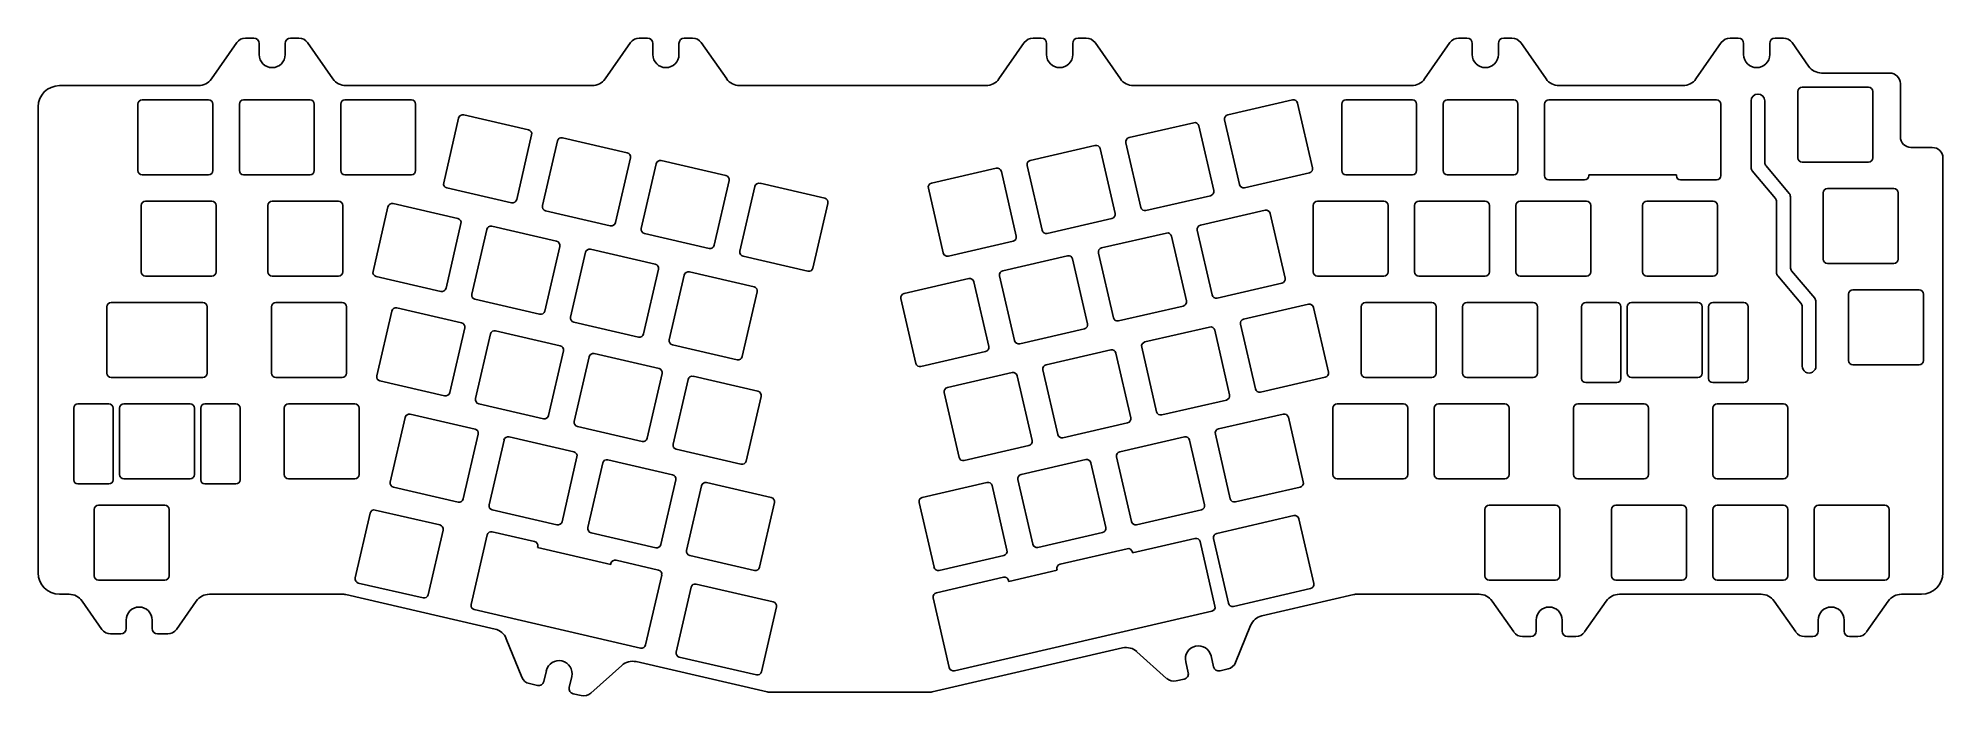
# Model space of a CAD drawing. Header units: millimetres. Extents: x -3243 to -2885, y -921 to -798.
import ezdxf

# ---------------------------------------------------------------- set-up
doc = ezdxf.new("R2010")
doc.units = ezdxf.units.MM

msp = doc.modelspace()

# ---------------------------------------------------------------- linework, layer by layer
for p, q in [((-3204.46, -797.6), (-3202.9, -797.6)), ((-3196, -797.6), (-3194.44, -797.6)), ((-3130.46, -797.6), (-3128.9, -797.6)), ((-3122, -797.6), (-3120.44, -797.6)), ((-3056.46, -797.6), (-3054.9, -797.6)), ((-3048, -797.6), (-3046.44, -797.6)), ((-2976.46, -797.6), (-2974.9, -797.6)), ((-2968, -797.6), (-2966.44, -797.6)), ((-2925.46, -797.6), (-2923.9, -797.6)), ((-2917, -797.6), (-2915.44, -797.6)), ((-3206.1, -798.45), (-3210.86, -805.26)), ((-3201.9, -800.7), (-3201.9, -798.6)), ((-3197, -800.7), (-3197, -798.6)), ((-3192.8, -798.45), (-3188.03, -805.26)), ((-3132.1, -798.45), (-3136.86, -805.26)), ((-3127.9, -800.7), (-3127.9, -798.6)), ((-3123, -800.7), (-3123, -798.6)), ((-3118.8, -798.45), (-3114.03, -805.26)), ((-3058.1, -798.45), (-3062.86, -805.26)), ((-3053.9, -800.7), (-3053.9, -798.6)), ((-3049, -800.7), (-3049, -798.6)), ((-3044.8, -798.45), (-3040.03, -805.26)), ((-2978.1, -798.45), (-2982.86, -805.26)), ((-2973.9, -800.7), (-2973.9, -798.6)), ((-2969, -800.7), (-2969, -798.6)), ((-2964.8, -798.45), (-2960.03, -805.26)), ((-2927.1, -798.45), (-2931.86, -805.26)), ((-2922.9, -800.7), (-2922.9, -798.6)), ((-2918, -800.7), (-2918, -798.6)), ((-2913.8, -798.45), (-2910.7, -802.88)), ((-2908.24, -804.16), (-2895.45, -804.16)), ((-3213.32, -806.54), (-3239.45, -806.54)), ((-3139.32, -806.54), (-3185.58, -806.54)), ((-3065.32, -806.54), (-3111.58, -806.54)), ((-3037.58, -806.54), (-2985.32, -806.54)), ((-2957.58, -806.54), (-2934.32, -806.54)), ((-2912.72, -807.62), (-2912.72, -820.1)), ((-2911.92, -806.82), (-2899.44, -806.82)), ((-2898.64, -807.62), (-2898.64, -820.1)), ((-2893.45, -806.16), (-2893.45, -816.16)), ((-3243.45, -898.14), (-3243.45, -810.54)), ((-3224.67, -810), (-3224.67, -822.48)), ((-3223.87, -809.2), (-3211.39, -809.2)), ((-3210.59, -810), (-3210.59, -822.48)), ((-3205.62, -810), (-3205.62, -822.48)), ((-3204.82, -809.2), (-3192.34, -809.2)), ((-3191.54, -810), (-3191.54, -822.48)), ((-3186.57, -810), (-3186.57, -822.48)), ((-3185.77, -809.2), (-3173.29, -809.2)), ((-3172.49, -810), (-3172.49, -822.48)), ((-3164.41, -812.65), (-3167.22, -824.81)), ((-3163.45, -812.05), (-3151.29, -814.85)), ((-3019.85, -812.02), (-3007.69, -809.21)), ((-3006.73, -809.81), (-3003.92, -821.97)), ((-2998.44, -810), (-2998.44, -822.48)), ((-2997.64, -809.2), (-2985.16, -809.2)), ((-2984.36, -810), (-2984.36, -822.48)), ((-2979.39, -810), (-2979.39, -822.48)), ((-2978.59, -809.2), (-2966.11, -809.2)), ((-2965.31, -810), (-2965.31, -822.48)), ((-2960.34, -810.02), (-2960.34, -823.46)), ((-2928.01, -809.22), (-2959.54, -809.22)), ((-2927.21, -810.02), (-2927.21, -823.46)), ((-2921.51, -809.42), (-2921.51, -821.93)), ((-2918.91, -820.98), (-2918.91, -809.42)), ((-3150.69, -815.81), (-3153.5, -827.97)), ((-3038.41, -816.3), (-3026.25, -813.5)), ((-3025.29, -814.1), (-3022.48, -826.26)), ((-3020.45, -812.98), (-3017.64, -825.14)), ((-3145.85, -816.93), (-3148.65, -829.09)), ((-3144.89, -816.33), (-3132.73, -819.14)), ((-3056.97, -820.59), (-3044.81, -817.78)), ((-3043.85, -818.38), (-3041.04, -830.54)), ((-3039.01, -817.26), (-3036.2, -829.42)), ((-2891.45, -818.16), (-2887.45, -818.16)), ((-3223.87, -823.28), (-3211.39, -823.28)), ((-3204.82, -823.28), (-3192.34, -823.28)), ((-3185.77, -823.28), (-3173.29, -823.28)), ((-3132.13, -820.1), (-3134.94, -832.26)), ((-3127.29, -821.22), (-3130.09, -833.38)), ((-3126.33, -820.62), (-3114.17, -823.42)), ((-3075.53, -824.87), (-3063.37, -822.07)), ((-3062.41, -822.67), (-3059.61, -834.83)), ((-3057.57, -821.55), (-3054.76, -833.71)), ((-3016.68, -825.74), (-3004.52, -822.93)), ((-2997.64, -823.28), (-2985.16, -823.28)), ((-2978.59, -823.28), (-2966.11, -823.28)), ((-2952.01, -823.46), (-2952.01, -823.28)), ((-2952.01, -823.28), (-2935.54, -823.28)), ((-2935.54, -823.46), (-2935.54, -823.28)), ((-2921.28, -822.57), (-2916.94, -827.73)), ((-2914.34, -826.79), (-2918.68, -821.62)), ((-2911.92, -820.9), (-2899.44, -820.9)), ((-2885.45, -898.14), (-2885.45, -820.16)), ((-3166.62, -825.77), (-3154.46, -828.57)), ((-3113.57, -824.38), (-3116.37, -836.54)), ((-3108.72, -825.5), (-3111.53, -837.66)), ((-3107.76, -824.9), (-3095.6, -827.71)), ((-3076.13, -825.83), (-3073.33, -837.99)), ((-2959.54, -824.26), (-2952.81, -824.26)), ((-2934.74, -824.26), (-2928.01, -824.26)), ((-2907.95, -826.67), (-2907.95, -839.15)), ((-2907.15, -825.87), (-2894.67, -825.87)), ((-2893.87, -826.67), (-2893.87, -839.15)), ((-3224.07, -829.05), (-3224.07, -841.53)), ((-3223.27, -828.25), (-3210.79, -828.25)), ((-3209.99, -829.05), (-3209.99, -841.53)), ((-3200.26, -829.05), (-3200.26, -841.53)), ((-3199.46, -828.25), (-3186.98, -828.25)), ((-3186.18, -829.05), (-3186.18, -841.53)), ((-3177.69, -829.3), (-3180.5, -841.46)), ((-3176.73, -828.7), (-3164.57, -831.5)), ((-3148.06, -830.05), (-3135.9, -832.86)), ((-3095, -828.67), (-3097.81, -840.83)), ((-3035.24, -830.02), (-3023.08, -827.22)), ((-3025, -832.76), (-3012.84, -829.95)), ((-3003.8, -829.05), (-3003.8, -841.53)), ((-3003, -828.25), (-2990.52, -828.25)), ((-2989.72, -829.05), (-2989.72, -841.53)), ((-2984.75, -829.05), (-2984.75, -841.53)), ((-2983.95, -828.25), (-2971.47, -828.25)), ((-2970.67, -829.05), (-2970.67, -841.53)), ((-2965.7, -829.05), (-2965.7, -841.53)), ((-2964.9, -828.25), (-2952.42, -828.25)), ((-2951.62, -829.05), (-2951.62, -841.53)), ((-2941.88, -829.05), (-2941.88, -841.53)), ((-2941.08, -828.25), (-2928.6, -828.25)), ((-2927.8, -829.05), (-2927.8, -841.53)), ((-2916.71, -828.37), (-2916.71, -841.65)), ((-2914.11, -840.7), (-2914.11, -827.43)), ((-3163.97, -832.46), (-3166.78, -844.62)), ((-3159.13, -833.58), (-3161.93, -845.74)), ((-3158.17, -832.98), (-3146.01, -835.79)), ((-3053.8, -834.31), (-3041.64, -831.5)), ((-3025.6, -833.72), (-3022.79, -845.88)), ((-3011.88, -830.55), (-3009.08, -842.71)), ((-3145.41, -836.75), (-3148.22, -848.91)), ((-3139.61, -837.27), (-3127.45, -840.07)), ((-3129.49, -834.34), (-3117.33, -837.14)), ((-3072.37, -838.59), (-3060.21, -835.79)), ((-3043.56, -837.05), (-3031.4, -834.24)), ((-3030.44, -834.84), (-3027.64, -847)), ((-3140.57, -837.87), (-3143.37, -850.03)), ((-3126.85, -841.03), (-3129.65, -853.19)), ((-3110.93, -838.62), (-3098.77, -841.43)), ((-3062.13, -841.33), (-3049.97, -838.52)), ((-3049.01, -839.12), (-3046.2, -851.28)), ((-3044.16, -838), (-3041.36, -850.16)), ((-2907.15, -839.95), (-2894.67, -839.95)), ((-3223.27, -842.33), (-3210.79, -842.33)), ((-3199.46, -842.33), (-3186.98, -842.33)), ((-3179.9, -842.42), (-3167.74, -845.22)), ((-3122, -842.15), (-3124.81, -854.31)), ((-3121.04, -841.55), (-3108.88, -844.36)), ((-3080.69, -845.62), (-3068.53, -842.81)), ((-3067.57, -843.41), (-3064.76, -855.57)), ((-3062.73, -842.29), (-3059.92, -854.45)), ((-3021.84, -846.48), (-3009.68, -843.67)), ((-3003, -842.33), (-2990.52, -842.33)), ((-2983.95, -842.33), (-2971.47, -842.33)), ((-2964.9, -842.33), (-2952.42, -842.33)), ((-2941.08, -842.33), (-2928.6, -842.33)), ((-2916.48, -842.29), (-2912.14, -847.45)), ((-2909.54, -846.51), (-2913.88, -841.34)), ((-3230.52, -848.1), (-3230.52, -860.58)), ((-3229.72, -847.3), (-3212.48, -847.3)), ((-3211.68, -848.1), (-3211.68, -860.58)), ((-3199.56, -848.1), (-3199.56, -860.58)), ((-3198.76, -847.3), (-3186.28, -847.3)), ((-3185.48, -848.1), (-3185.48, -860.58)), ((-3176.03, -848.33), (-3163.87, -851.13)), ((-3161.34, -846.7), (-3149.18, -849.51)), ((-3108.28, -845.32), (-3111.09, -857.48)), ((-3081.29, -846.58), (-3078.48, -858.74)), ((-3040.4, -850.76), (-3028.24, -847.96)), ((-3016.87, -850.43), (-3004.71, -847.63)), ((-3003.75, -848.23), (-3000.94, -860.39)), ((-2994.76, -848.1), (-2994.76, -860.58)), ((-2993.96, -847.3), (-2981.48, -847.3)), ((-2980.68, -848.1), (-2980.68, -860.58)), ((-2975.71, -848.1), (-2975.71, -860.58)), ((-2974.91, -847.3), (-2962.43, -847.3)), ((-2961.63, -848.1), (-2961.63, -860.58)), ((-2953.36, -848.12), (-2953.36, -861.56)), ((-2946.76, -847.32), (-2952.56, -847.32)), ((-2945.96, -848.12), (-2945.96, -861.56)), ((-2944.76, -860.58), (-2944.76, -848.1)), ((-2931.48, -847.3), (-2943.96, -847.3)), ((-2930.68, -860.58), (-2930.68, -848.1)), ((-2929.48, -848.12), (-2929.48, -861.56)), ((-2922.88, -847.32), (-2928.68, -847.32)), ((-2922.08, -848.12), (-2922.08, -861.56)), ((-2911.91, -848.1), (-2911.91, -859.26)), ((-2909.31, -859.26), (-2909.31, -847.15)), ((-2903.19, -845.72), (-2903.19, -858.2)), ((-2902.39, -844.92), (-2889.91, -844.92)), ((-2889.11, -845.72), (-2889.11, -858.2)), ((-3176.99, -848.93), (-3179.8, -861.09)), ((-3142.77, -850.99), (-3130.61, -853.79)), ((-3035.43, -854.72), (-3023.27, -851.91)), ((-3017.47, -851.39), (-3014.66, -863.55)), ((-3163.27, -852.09), (-3166.08, -864.25)), ((-3158.43, -853.21), (-3161.23, -865.37)), ((-3157.47, -852.61), (-3145.31, -855.42)), ((-3124.21, -855.27), (-3112.05, -858.08)), ((-3058.96, -855.05), (-3046.8, -852.24)), ((-3022.31, -852.51), (-3019.51, -864.67)), ((-3144.71, -856.38), (-3147.52, -868.54)), ((-3139.87, -857.5), (-3142.67, -869.66)), ((-3138.91, -856.9), (-3126.75, -859.7)), ((-3077.52, -859.34), (-3065.36, -856.53)), ((-3053.99, -859), (-3041.83, -856.2)), ((-3040.88, -856.8), (-3038.07, -868.96)), ((-3036.03, -855.68), (-3033.23, -867.84)), ((-2902.39, -859), (-2889.91, -859)), ((-3229.72, -861.38), (-3212.48, -861.38)), ((-3198.76, -861.38), (-3186.28, -861.38)), ((-3179.2, -862.05), (-3167.04, -864.85)), ((-3126.15, -860.66), (-3128.95, -872.82)), ((-3121.3, -861.78), (-3124.11, -873.94)), ((-3120.34, -861.18), (-3108.18, -863.99)), ((-3072.56, -863.29), (-3060.4, -860.48)), ((-3059.44, -861.08), (-3056.63, -873.24)), ((-3054.59, -859.96), (-3051.79, -872.12)), ((-3013.7, -864.15), (-3001.54, -861.35)), ((-2993.96, -861.38), (-2981.48, -861.38)), ((-2974.91, -861.38), (-2962.43, -861.38)), ((-2952.56, -862.36), (-2946.76, -862.36)), ((-2931.48, -861.38), (-2943.96, -861.38)), ((-2928.68, -862.36), (-2922.88, -862.36)), ((-3214.88, -866.35), (-3227.36, -866.35)), ((-3196.41, -866.35), (-3183.93, -866.35)), ((-3160.64, -866.33), (-3148.48, -869.14)), ((-3107.58, -864.95), (-3110.39, -877.11)), ((-3073.16, -864.25), (-3070.35, -876.41)), ((-3032.27, -868.44), (-3020.11, -865.63)), ((-2999.32, -866.35), (-2986.84, -866.35)), ((-2980.27, -866.35), (-2967.79, -866.35)), ((-2954.08, -866.35), (-2941.6, -866.35)), ((-2927.88, -866.35), (-2915.4, -866.35)), ((-3236.76, -867.17), (-3236.76, -880.61)), ((-3230.16, -866.37), (-3235.96, -866.37)), ((-3229.36, -867.17), (-3229.36, -880.61)), ((-3228.16, -879.63), (-3228.16, -867.15)), ((-3214.08, -879.63), (-3214.08, -867.15)), ((-3212.88, -867.17), (-3212.88, -880.61)), ((-3206.28, -866.37), (-3212.08, -866.37)), ((-3205.48, -867.17), (-3205.48, -880.61)), ((-3197.21, -867.15), (-3197.21, -879.63)), ((-3183.13, -867.15), (-3183.13, -879.63)), ((-3174.45, -868.89), (-3177.25, -881.05)), ((-3173.49, -868.29), (-3161.33, -871.1)), ((-3050.83, -872.72), (-3038.67, -869.92)), ((-3021.59, -871.07), (-3009.43, -868.27)), ((-3008.47, -868.87), (-3005.66, -881.03)), ((-3000.12, -867.15), (-3000.12, -879.63)), ((-2986.04, -867.15), (-2986.04, -879.63)), ((-2981.07, -867.15), (-2981.07, -879.63)), ((-2966.99, -867.15), (-2966.99, -879.63)), ((-2954.88, -867.15), (-2954.88, -879.63)), ((-2940.8, -867.15), (-2940.8, -879.63)), ((-2928.68, -867.15), (-2928.68, -879.63)), ((-2914.6, -867.15), (-2914.6, -879.63)), ((-3160.73, -872.06), (-3163.53, -884.22)), ((-3155.88, -873.17), (-3158.69, -885.33)), ((-3154.93, -872.57), (-3142.77, -875.38)), ((-3142.07, -870.62), (-3129.91, -873.42)), ((-3040.15, -875.36), (-3027.99, -872.55)), ((-3027.03, -873.15), (-3024.22, -885.31)), ((-3022.19, -872.03), (-3019.38, -884.19)), ((-3142.17, -876.34), (-3144.97, -888.5)), ((-3136.36, -876.86), (-3124.2, -879.67)), ((-3123.51, -874.9), (-3111.35, -877.71)), ((-3069.39, -877.01), (-3057.23, -874.2)), ((-3058.71, -879.64), (-3046.55, -876.84)), ((-3040.75, -876.32), (-3037.94, -888.48)), ((-3214.88, -880.43), (-3227.36, -880.43)), ((-3196.41, -880.43), (-3183.93, -880.43)), ((-3137.32, -877.46), (-3140.13, -889.62)), ((-3123.6, -880.63), (-3126.41, -892.79)), ((-3059.31, -880.6), (-3056.5, -892.76)), ((-3045.59, -877.44), (-3042.78, -889.6)), ((-2999.32, -880.43), (-2986.84, -880.43)), ((-2980.27, -880.43), (-2967.79, -880.43)), ((-2954.08, -880.43), (-2941.6, -880.43)), ((-2927.88, -880.43), (-2915.4, -880.43)), ((-3235.96, -881.41), (-3230.16, -881.41)), ((-3212.08, -881.41), (-3206.28, -881.41)), ((-3176.65, -882.01), (-3164.49, -884.81)), ((-3118.76, -881.74), (-3121.57, -893.9)), ((-3117.8, -881.14), (-3105.64, -883.95)), ((-3077.27, -883.93), (-3065.11, -881.12)), ((-3064.15, -881.72), (-3061.35, -893.88)), ((-3018.42, -884.79), (-3006.26, -881.99)), ((-3232.92, -886.2), (-3232.92, -898.68)), ((-3232.12, -885.4), (-3219.64, -885.4)), ((-3218.84, -886.2), (-3218.84, -898.68)), ((-3181.05, -886.91), (-3183.86, -899.07)), ((-3180.09, -886.31), (-3167.93, -889.12)), ((-3158.09, -886.29), (-3145.93, -889.1)), ((-3105.04, -884.91), (-3107.85, -897.07)), ((-3077.87, -884.89), (-3075.06, -897.05)), ((-3036.98, -889.08), (-3024.82, -886.27)), ((-3021.94, -890.71), (-3007.46, -887.36)), ((-2971.54, -886.2), (-2971.54, -898.68)), ((-2970.74, -885.4), (-2958.26, -885.4)), ((-2957.46, -886.2), (-2957.46, -898.68)), ((-2947.73, -886.2), (-2947.73, -898.68)), ((-2946.93, -885.4), (-2934.45, -885.4)), ((-2933.65, -886.2), (-2933.65, -898.68)), ((-2928.68, -886.2), (-2928.68, -898.68)), ((-2927.88, -885.4), (-2915.4, -885.4)), ((-2914.6, -886.2), (-2914.6, -898.68)), ((-2909.63, -886.2), (-2909.63, -898.68)), ((-2908.83, -885.4), (-2896.35, -885.4)), ((-2895.55, -886.2), (-2895.55, -898.68)), ((-3167.33, -890.08), (-3170.14, -902.24)), ((-3162.07, -904.08), (-3159.05, -890.99)), ((-3150.12, -892.23), (-3158.09, -890.39)), ((-3139.53, -890.58), (-3127.37, -893.39)), ((-3055.54, -893.36), (-3043.38, -890.56)), ((-3006.5, -887.96), (-3003.7, -900.12)), ((-3149.56, -893.36), (-3149.52, -893.19)), ((-3149.56, -893.36), (-3135.82, -896.53)), ((-3120.97, -894.86), (-3108.81, -897.67)), ((-3074.11, -897.65), (-3061.95, -894.84)), ((-3038.75, -893.58), (-3051.36, -896.49)), ((-3037.75, -894.36), (-3037.79, -894.18)), ((-3037.75, -894.36), (-3026.02, -891.65)), ((-3025.06, -892.25), (-3022.26, -904.39)), ((-3022.54, -891.67), (-3019.73, -903.83)), ((-3135.82, -896.53), (-3135.78, -896.36)), ((-3126.85, -897.6), (-3134.82, -895.76)), ((-3129.28, -911.66), (-3126.25, -898.56)), ((-3061.01, -899.73), (-3051.92, -897.63)), ((-3051.92, -897.63), (-3051.96, -897.45)), ((-3237.63, -902.14), (-3239.45, -902.14)), ((-3232.12, -899.48), (-3219.64, -899.48)), ((-3186.31, -902.14), (-3211.26, -902.14)), ((-3183.26, -900.03), (-3171.1, -902.84)), ((-3120.73, -900.84), (-3123.53, -913)), ((-3119.77, -900.24), (-3105.29, -903.58)), ((-3062.01, -898.95), (-3074.62, -901.86)), ((-3061.01, -899.73), (-3061.05, -899.55)), ((-3018.78, -904.43), (-3004.3, -901.08)), ((-2995.51, -902.14), (-2972.63, -902.14)), ((-2970.74, -899.48), (-2958.26, -899.48)), ((-2946.93, -899.48), (-2934.45, -899.48)), ((-2946.26, -902.14), (-2919.63, -902.14)), ((-2927.88, -899.48), (-2915.4, -899.48)), ((-2908.83, -899.48), (-2896.35, -899.48)), ((-2893.26, -902.14), (-2889.45, -902.14)), ((-3231.45, -908.74), (-3235.18, -903.42)), ((-3217.45, -908.74), (-3213.72, -903.42)), ((-3157.56, -908.7), (-3185.64, -902.21)), ((-3161.47, -905.04), (-3130.23, -912.25)), ((-3104.69, -904.54), (-3107.49, -916.7)), ((-3072.2, -915.92), (-3075.22, -902.82)), ((-3071.24, -916.52), (-3022.86, -905.35)), ((-2996.18, -902.21), (-3013.46, -906.2)), ((-2966.09, -909.24), (-2970.17, -903.42)), ((-2952.8, -909.24), (-2948.72, -903.42)), ((-2913.09, -909.24), (-2917.17, -903.42)), ((-2899.8, -909.24), (-2895.72, -903.42)), ((-3226.9, -907), (-3226.9, -908.6)), ((-3222, -907), (-3222, -908.6)), ((-3018.39, -914.98), (-3015.57, -908)), ((-2961.9, -907), (-2961.9, -909.1)), ((-2957, -907), (-2957, -909.1)), ((-2908.9, -907), (-2908.9, -909.1)), ((-2904, -907), (-2904, -909.1)), ((-3229.81, -909.6), (-3227.9, -909.6)), ((-3221, -909.6), (-3219.09, -909.6)), ((-3152.52, -917.75), (-3155.45, -910.5)), ((-3039.62, -912.24), (-3075.42, -920.51)), ((-2962.9, -910.1), (-2964.45, -910.1)), ((-2954.44, -910.1), (-2956, -910.1)), ((-2909.9, -910.1), (-2911.45, -910.1)), ((-2901.44, -910.1), (-2903, -910.1)), ((-3139.57, -920.74), (-3133.75, -915.51)), ((-3106.41, -920.51), (-3131.07, -914.81)), ((-3122.93, -913.96), (-3108.45, -917.3)), ((-3031.34, -917.97), (-3036.94, -912.94)), ((-3027.76, -914.84), (-3027.29, -916.89)), ((-3022.98, -913.74), (-3022.51, -915.78)), ((-3019.79, -916.18), (-3021.31, -916.53)), ((-3149.59, -919.3), (-3151.12, -918.95)), ((-3147.92, -916.5), (-3148.4, -918.55)), ((-3143.15, -917.61), (-3143.62, -919.65)), ((-3028.03, -918.09), (-3029.55, -918.44)), ((-3141.35, -921.2), (-3142.87, -920.85)), ((-3105.73, -920.58), (-3076.09, -920.58))]:
    msp.add_line(p, q)
for centre, radius, start, end in [((-3204.46, -799.6), 2, 90, 145), ((-3202.9, -798.6), 1, 0, 90), ((-3196, -798.6), 1, 90, 180), ((-3194.44, -799.6), 2, 35, 90), ((-3130.46, -799.6), 2, 90, 145), ((-3128.9, -798.6), 1, 0, 90), ((-3122, -798.6), 1, 90, 180), ((-3120.44, -799.6), 2, 35, 90), ((-3056.46, -799.6), 2, 90, 145), ((-3054.9, -798.6), 1, 0, 90), ((-3048, -798.6), 1, 90, 180), ((-3046.44, -799.6), 2, 35, 90), ((-2976.46, -799.6), 2, 90, 145), ((-2974.9, -798.6), 1, 0, 90), ((-2968, -798.6), 1, 90, 180), ((-2966.44, -799.6), 2, 35, 90), ((-2925.46, -799.6), 2, 90, 145), ((-2923.9, -798.6), 1, 0, 90), ((-2917, -798.6), 1, 90, 180), ((-2915.44, -799.6), 2, 35, 90), ((-3199.45, -800.7), 2.45, 180, 0), ((-3125.45, -800.7), 2.45, 180, 0), ((-3051.45, -800.7), 2.45, 180, 0), ((-2971.45, -800.7), 2.45, 180, 0), ((-2920.45, -800.7), 2.45, 180, 0), ((-3213.32, -803.54), 3, 270, 325), ((-3185.58, -803.54), 3, 215, 270), ((-3139.32, -803.54), 3, 270, 325), ((-3111.58, -803.54), 3, 215, 270), ((-3065.32, -803.54), 3, 270, 325), ((-3037.58, -803.54), 3, 215, 270), ((-2985.32, -803.54), 3, 270, 325), ((-2957.58, -803.54), 3, 215, 270), ((-2934.32, -803.54), 3, 270, 325), ((-2908.24, -801.16), 3, 215, 270), ((-2895.45, -806.16), 2, 0, 90), ((-3239.45, -810.54), 4, 90, 180), ((-2920.21, -809.42), 1.3, 0, 180), ((-2911.92, -807.62), 0.8, 90, 180), ((-2899.44, -807.62), 0.8, 0, 90), ((-3223.87, -810), 0.8, 90, 180), ((-3211.39, -810), 0.8, 0, 90), ((-3204.82, -810), 0.8, 90, 180), ((-3192.34, -810), 0.8, 0, 90), ((-3185.77, -810), 0.8, 90, 180), ((-3173.29, -810), 0.8, 0, 90), ((-3163.63, -812.83), 0.8, 77, 167), ((-3019.67, -812.8), 0.8, 103, 193), ((-3007.51, -809.99), 0.8, 13, 103), ((-2997.64, -810), 0.8, 90, 180), ((-2985.16, -810), 0.8, 0, 90), ((-2978.59, -810), 0.8, 90, 180), ((-2966.11, -810), 0.8, 0, 90), ((-2959.54, -810.02), 0.8, 90, 180), ((-2928.01, -810.02), 0.8, 360, 90), ((-3151.47, -815.63), 0.8, 347, 77), ((-3026.07, -814.28), 0.8, 13, 103), ((-2891.45, -816.16), 2, 180, 270), ((-3145.07, -817.11), 0.8, 77, 167), ((-3132.91, -819.92), 0.8, 347, 77), ((-3044.63, -818.56), 0.8, 13, 103), ((-3038.23, -817.08), 0.8, 103, 193), ((-2887.45, -820.16), 2, 0, 90), ((-3223.87, -822.48), 0.8, 180, 270), ((-3211.39, -822.48), 0.8, 270, 0), ((-3204.82, -822.48), 0.8, 180, 270), ((-3192.34, -822.48), 0.8, 270, 0), ((-3185.77, -822.48), 0.8, 180, 270), ((-3173.29, -822.48), 0.8, 270, 0), ((-3126.51, -821.4), 0.8, 77, 167), ((-3063.19, -822.85), 0.8, 13, 103), ((-3056.79, -821.37), 0.8, 103, 193), ((-3004.7, -822.15), 0.8, 283, 13), ((-2997.64, -822.48), 0.8, 180, 270), ((-2985.16, -822.48), 0.8, 270, 0), ((-2978.59, -822.48), 0.8, 180, 270), ((-2966.11, -822.48), 0.8, 270, 0), ((-2920.51, -821.93), 1, 180, 220.0001), ((-2917.91, -820.98), 1, 180, 220), ((-2911.92, -820.1), 0.8, 180, 270), ((-2899.44, -820.1), 0.8, 270, 0), ((-3166.44, -824.99), 0.8, 167, 257), ((-3114.35, -824.2), 0.8, 347, 77), ((-3107.94, -825.68), 0.8, 77, 167), ((-3075.35, -825.65), 0.8, 103, 193), ((-3023.26, -826.44), 0.8, 283, 13), ((-3016.86, -824.96), 0.8, 193, 283), ((-2959.54, -823.46), 0.8, 180, 270), ((-2952.81, -823.46), 0.8, 270, 0), ((-2934.74, -823.46), 0.8, 180, 270), ((-2928.01, -823.46), 0.8, 270, 0), ((-2915.11, -827.43), 1, 0, 40), ((-2907.15, -826.67), 0.8, 90, 180), ((-2894.67, -826.67), 0.8, 0, 90), ((-3223.27, -829.05), 0.8, 90, 180), ((-3210.79, -829.05), 0.8, 0, 90), ((-3199.46, -829.05), 0.8, 90, 180), ((-3186.98, -829.05), 0.8, 360, 90), ((-3176.91, -829.48), 0.8, 77, 167), ((-3154.28, -827.79), 0.8, 257, 347), ((-3147.88, -829.27), 0.8, 167, 257), ((-3095.78, -828.49), 0.8, 347, 77), ((-3041.82, -830.72), 0.8, 283, 13), ((-3035.42, -829.24), 0.8, 193, 283), ((-3012.66, -830.73), 0.8, 13, 103), ((-3003, -829.05), 0.8, 90, 180), ((-2990.52, -829.05), 0.8, 0, 90), ((-2983.95, -829.05), 0.8, 90, 180), ((-2971.47, -829.05), 0.8, 0, 90), ((-2964.9, -829.05), 0.8, 90, 180), ((-2952.42, -829.05), 0.8, 0, 90), ((-2941.08, -829.05), 0.8, 90, 180), ((-2928.6, -829.05), 0.8, 0, 90), ((-2917.71, -828.37), 1, 0, 40.0001), ((-3164.75, -832.28), 0.8, 347, 77), ((-3158.35, -833.76), 0.8, 77, 167), ((-3135.72, -832.08), 0.8, 257, 347), ((-3129.31, -833.56), 0.8, 167, 257), ((-3053.98, -833.53), 0.8, 193, 283), ((-3024.82, -833.54), 0.8, 103, 193), ((-3146.19, -836.57), 0.8, 347, 77), ((-3139.79, -838.05), 0.8, 77, 167), ((-3117.15, -836.36), 0.8, 257, 347), ((-3110.75, -837.84), 0.8, 167, 257), ((-3060.39, -835.01), 0.8, 283, 13), ((-3043.38, -837.82), 0.8, 103, 193), ((-3031.22, -835.02), 0.8, 13, 103), ((-3127.63, -840.85), 0.8, 347, 77), ((-3098.59, -840.65), 0.8, 257, 347), ((-3072.55, -837.81), 0.8, 193, 283), ((-3049.79, -839.3), 0.8, 13, 103), ((-2913.11, -840.7), 1, 180, 220), ((-2907.15, -839.15), 0.8, 180, 270), ((-2894.67, -839.15), 0.8, 270, 0), ((-3223.27, -841.53), 0.8, 180, 270), ((-3210.79, -841.53), 0.8, 270, 0), ((-3199.46, -841.53), 0.8, 180, 270), ((-3186.98, -841.53), 0.8, 270, 360), ((-3179.72, -841.64), 0.8, 167, 257), ((-3167.56, -844.44), 0.8, 257, 347), ((-3121.22, -842.33), 0.8, 77, 167), ((-3109.06, -845.14), 0.8, 347, 77), ((-3068.35, -843.59), 0.8, 13, 103), ((-3061.95, -842.11), 0.8, 103, 193), ((-3009.86, -842.89), 0.8, 283, 13), ((-3003, -841.53), 0.8, 180, 270), ((-2990.52, -841.53), 0.8, 270, 0), ((-2983.95, -841.53), 0.8, 180, 270), ((-2971.47, -841.53), 0.8, 270, 0), ((-2964.9, -841.53), 0.8, 180, 270), ((-2952.42, -841.53), 0.8, 270, 0), ((-2941.08, -841.53), 0.8, 180, 270), ((-2928.6, -841.53), 0.8, 270, 0), ((-2915.71, -841.65), 1, 180, 220), ((-3229.72, -848.1), 0.8, 90, 180), ((-3212.48, -848.1), 0.8, 360, 90), ((-3198.76, -848.1), 0.8, 90, 180), ((-3186.28, -848.1), 0.8, 360, 90), ((-3176.21, -849.11), 0.8, 77, 167), ((-3161.16, -845.92), 0.8, 167, 257), ((-3080.51, -846.4), 0.8, 103, 193), ((-3028.42, -847.18), 0.8, 283, 13), ((-3022.02, -845.7), 0.8, 193, 283), ((-3004.53, -848.41), 0.8, 13, 103), ((-2993.96, -848.1), 0.8, 90, 180), ((-2981.48, -848.1), 0.8, 0, 90), ((-2974.91, -848.1), 0.8, 90, 180), ((-2962.43, -848.1), 0.8, 0, 90), ((-2952.56, -848.12), 0.8, 90, 180), ((-2946.76, -848.12), 0.8, 0, 90), ((-2943.96, -848.1), 0.8, 90, 180), ((-2931.48, -848.1), 0.8, 0, 90), ((-2928.68, -848.12), 0.8, 90, 180), ((-2922.88, -848.12), 0.8, 0, 90), ((-2912.91, -848.1), 1, 0, 40), ((-2910.31, -847.15), 1, 0, 40), ((-2902.39, -845.72), 0.8, 90, 180), ((-2889.91, -845.72), 0.8, 0, 90), ((-3164.05, -851.91), 0.8, 347, 77), ((-3149, -848.73), 0.8, 257, 347), ((-3142.59, -850.21), 0.8, 167, 257), ((-3046.98, -851.46), 0.8, 283, 13), ((-3040.58, -849.98), 0.8, 193, 283), ((-3023.09, -852.69), 0.8, 13, 103), ((-3016.69, -851.21), 0.8, 103, 193), ((-3157.65, -853.39), 0.8, 77, 167), ((-3145.49, -856.2), 0.8, 347, 77), ((-3130.43, -853.01), 0.8, 257, 347), ((-3124.03, -854.49), 0.8, 167, 257), ((-3065.54, -855.75), 0.8, 283, 13), ((-3059.14, -854.27), 0.8, 193, 283), ((-3035.25, -855.5), 0.8, 103, 193), ((-3139.09, -857.68), 0.8, 77, 167), ((-3111.87, -857.3), 0.8, 257, 347), ((-3077.7, -858.56), 0.8, 193, 283), ((-3053.81, -859.78), 0.8, 103, 193), ((-3041.65, -856.98), 0.8, 13, 103), ((-2902.39, -858.2), 0.8, 180, 270), ((-2889.91, -858.2), 0.8, 270, 0), ((-3229.72, -860.58), 0.8, 180, 270), ((-3212.48, -860.58), 0.8, 270, 0), ((-3198.76, -860.58), 0.8, 180, 270), ((-3186.28, -860.58), 0.8, 270, 360), ((-3179.02, -861.27), 0.8, 167, 257), ((-3126.93, -860.48), 0.8, 347, 77), ((-3120.52, -861.96), 0.8, 77, 167), ((-3060.22, -861.26), 0.8, 13, 103), ((-3001.72, -860.57), 0.8, 283, 13), ((-2993.96, -860.58), 0.8, 180, 270), ((-2981.48, -860.58), 0.8, 270, 0), ((-2974.91, -860.58), 0.8, 180, 270), ((-2962.43, -860.58), 0.8, 270, 0), ((-2952.56, -861.56), 0.8, 180, 270), ((-2946.76, -861.56), 0.8, 270, 360), ((-2943.96, -860.58), 0.8, 180, 270), ((-2931.48, -860.58), 0.8, 270, 0), ((-2928.68, -861.56), 0.8, 180, 270), ((-2922.88, -861.56), 0.8, 270, 360), ((-2910.61, -859.26), 1.3, 179.7359, 0.2641), ((-3227.36, -867.15), 0.8, 90, 180), ((-3214.88, -867.15), 0.8, 360, 90), ((-3196.41, -867.15), 0.8, 90, 180), ((-3183.93, -867.15), 0.8, 360, 90), ((-3166.86, -864.07), 0.8, 257, 347), ((-3160.46, -865.55), 0.8, 167, 257), ((-3108.36, -864.77), 0.8, 347, 77), ((-3072.38, -864.07), 0.8, 103, 193), ((-3020.29, -864.85), 0.8, 283, 13), ((-3013.88, -863.37), 0.8, 193, 283), ((-2999.32, -867.15), 0.8, 90, 180), ((-2986.84, -867.15), 0.8, 0, 90), ((-2980.27, -867.15), 0.8, 90, 180), ((-2967.79, -867.15), 0.8, 0, 90), ((-2954.08, -867.15), 0.8, 90, 180), ((-2941.6, -867.15), 0.8, 0, 90), ((-2927.88, -867.15), 0.8, 90, 180), ((-2915.4, -867.15), 0.8, 0, 90), ((-3235.96, -867.17), 0.8, 90, 180), ((-3230.16, -867.17), 0.8, 0, 90), ((-3212.08, -867.17), 0.8, 90, 180), ((-3206.28, -867.17), 0.8, 0, 90), ((-3173.67, -869.07), 0.8, 77, 167), ((-3148.3, -868.36), 0.8, 257, 347), ((-3141.89, -869.84), 0.8, 167, 257), ((-3038.85, -869.14), 0.8, 283, 13), ((-3032.45, -867.66), 0.8, 193, 283), ((-3009.25, -869.05), 0.8, 13, 103), ((-3161.51, -871.88), 0.8, 347, 77), ((-3155.11, -873.35), 0.8, 77, 167), ((-3129.73, -872.64), 0.8, 257, 347), ((-3057.41, -873.42), 0.8, 283, 13), ((-3051.01, -871.94), 0.8, 193, 283), ((-3027.81, -873.33), 0.8, 13, 103), ((-3021.41, -871.85), 0.8, 103, 193), ((-3142.95, -876.16), 0.8, 347, 77), ((-3136.54, -877.64), 0.8, 77, 167), ((-3123.33, -874.12), 0.8, 167, 257), ((-3069.57, -876.23), 0.8, 193, 283), ((-3046.37, -877.62), 0.8, 13, 103), ((-3039.97, -876.14), 0.8, 103, 193), ((-3235.96, -880.61), 0.8, 180, 270), ((-3230.16, -880.61), 0.8, 270, 0), ((-3227.36, -879.63), 0.8, 180, 270), ((-3214.88, -879.63), 0.8, 270, 360), ((-3212.08, -880.61), 0.8, 180, 270), ((-3206.28, -880.61), 0.8, 270, 0), ((-3196.41, -879.63), 0.8, 180, 270), ((-3183.93, -879.63), 0.8, 270, 360), ((-3124.38, -880.45), 0.8, 347, 77), ((-3111.17, -876.93), 0.8, 257, 347), ((-3058.53, -880.42), 0.8, 103, 193), ((-2999.32, -879.63), 0.8, 180, 270), ((-2986.84, -879.63), 0.8, 270, 0), ((-2980.27, -879.63), 0.8, 180, 270), ((-2967.79, -879.63), 0.8, 270, 0), ((-2954.08, -879.63), 0.8, 180, 270), ((-2941.6, -879.63), 0.8, 270, 0), ((-2927.88, -879.63), 0.8, 180, 270), ((-2915.4, -879.63), 0.8, 270, 0), ((-3176.47, -881.23), 0.8, 167, 257), ((-3164.31, -884.04), 0.8, 257, 347), ((-3117.98, -881.92), 0.8, 77, 167), ((-3105.82, -884.73), 0.8, 347, 77), ((-3077.09, -884.71), 0.8, 103, 193), ((-3064.93, -881.9), 0.8, 13, 103), ((-3018.6, -884.01), 0.8, 193, 283), ((-3006.44, -881.21), 0.8, 283, 13), ((-3232.12, -886.2), 0.8, 90, 180), ((-3219.64, -886.2), 0.8, 0, 90), ((-3180.27, -887.09), 0.8, 77, 167), ((-3157.91, -885.51), 0.8, 167, 257), ((-3025, -885.49), 0.8, 283, 13), ((-3007.28, -888.14), 0.8, 13, 103), ((-2970.74, -886.2), 0.8, 90, 180), ((-2958.26, -886.2), 0.8, 0, 90), ((-2946.93, -886.2), 0.8, 90, 180), ((-2934.45, -886.2), 0.8, 0, 90), ((-2927.88, -886.2), 0.8, 90, 180), ((-2915.4, -886.2), 0.8, 0, 90), ((-2908.83, -886.2), 0.8, 90, 180), ((-2896.35, -886.2), 0.8, 0, 90), ((-3168.11, -889.9), 0.8, 347, 77), ((-3158.27, -891.17), 0.8, 77, 167), ((-3145.75, -888.32), 0.8, 257, 347), ((-3139.35, -889.8), 0.8, 167, 257), ((-3043.56, -889.78), 0.8, 283, 13), ((-3037.16, -888.3), 0.8, 193, 283), ((-3021.76, -891.49), 0.8, 103, 193), ((-3150.3, -893.01), 0.8, 347, 77), ((-3127.19, -892.61), 0.8, 257, 347), ((-3120.79, -894.08), 0.8, 167, 257), ((-3062.13, -894.06), 0.8, 283, 13), ((-3055.72, -892.58), 0.8, 193, 283), ((-3038.57, -894.36), 0.8, 13, 103), ((-3025.84, -892.43), 0.8, 13, 103), ((-3239.45, -898.14), 4, 180, 270), ((-3135, -896.54), 0.8, 77, 167), ((-3127.03, -898.38), 0.8, 347, 77), ((-3108.63, -896.89), 0.8, 257, 347), ((-3074.29, -896.87), 0.8, 193, 283), ((-3051.18, -897.27), 0.8, 103, 193), ((-2889.45, -898.14), 4, 270, 360), ((-3237.63, -905.14), 3, 35, 90), ((-3232.12, -898.68), 0.8, 180, 270), ((-3219.64, -898.68), 0.8, 270, 0), ((-3211.26, -905.14), 3, 90, 145), ((-3186.31, -905.14), 3, 77, 90), ((-3183.08, -899.25), 0.8, 167, 257), ((-3119.95, -901.02), 0.8, 77, 167), ((-3074.44, -902.64), 0.8, 103, 193), ((-3061.83, -899.73), 0.8, 13, 103), ((-3004.47, -900.3), 0.8, 283, 13), ((-2995.51, -905.14), 3, 90, 103), ((-2972.63, -905.14), 3, 35, 90), ((-2970.74, -898.68), 0.8, 180, 270), ((-2958.26, -898.68), 0.8, 270, 0), ((-2946.26, -905.14), 3, 90, 145), ((-2946.93, -898.68), 0.8, 180, 270), ((-2934.45, -898.68), 0.8, 270, 0), ((-2927.88, -898.68), 0.8, 180, 270), ((-2919.63, -905.14), 3, 35, 90), ((-2915.4, -898.68), 0.8, 270, 0), ((-2908.83, -898.68), 0.8, 180, 270), ((-2896.35, -898.68), 0.8, 270, 0), ((-2893.26, -905.14), 3, 90, 145), ((-3224.45, -907), 2.45, 0, 180), ((-3170.92, -902.06), 0.8, 257, 347), ((-3161.29, -904.26), 0.8, 167, 257), ((-3105.47, -904.36), 0.8, 347, 77), ((-3023.04, -904.57), 0.8, 283, 13), ((-3018.96, -903.65), 0.8, 193, 283), ((-2959.45, -907), 2.45, 0, 180), ((-2906.45, -907), 2.45, 0, 180), ((-3229.81, -907.6), 2, 215, 270), ((-3227.9, -908.6), 1, 270, 0), ((-3221, -908.6), 1, 180, 270), ((-3219.09, -907.6), 2, 270, 325), ((-3158.23, -911.62), 3, 22, 77), ((-3012.78, -909.13), 3, 103, 158), ((-2964.45, -908.1), 2, 215, 270), ((-2962.9, -909.1), 1, 270, 0), ((-2956, -909.1), 1, 180, 270), ((-2954.44, -908.1), 2, 270, 325.0001), ((-2911.45, -908.1), 2, 215, 270), ((-2909.9, -909.1), 1, 270, 0), ((-2903, -909.1), 1, 180, 270), ((-2901.44, -908.1), 2, 270, 325), ((-3130.05, -911.48), 0.8, 257, 347), ((-3038.94, -915.16), 3, 48, 103), ((-3025.37, -914.29), 2.45, 13, 193), ((-3145.54, -917.06), 2.45, 347, 167), ((-3131.75, -917.74), 3, 77, 132), ((-3122.75, -913.18), 0.8, 167, 257), ((-3071.42, -915.74), 0.8, 193, 283), ((-3021.54, -915.56), 1, 192.9998, 282.9998), ((-3020.24, -914.23), 2, 283, 338), ((-3150.67, -917), 2, 202, 257), ((-3149.37, -918.33), 1, 257.0001, 347), ((-3142.65, -919.88), 1, 167, 257), ((-3108.27, -916.52), 0.8, 257, 347), ((-3030, -916.49), 2, 228, 283), ((-3028.26, -917.11), 1, 283.0001, 13.0002), ((-3140.9, -919.25), 2, 257, 312), ((-3105.73, -917.58), 3, 257, 270), ((-3076.09, -917.58), 3, 270, 283)]:
    msp.add_arc(centre, radius, start, end)

doc.saveas('drawing.dxf')
